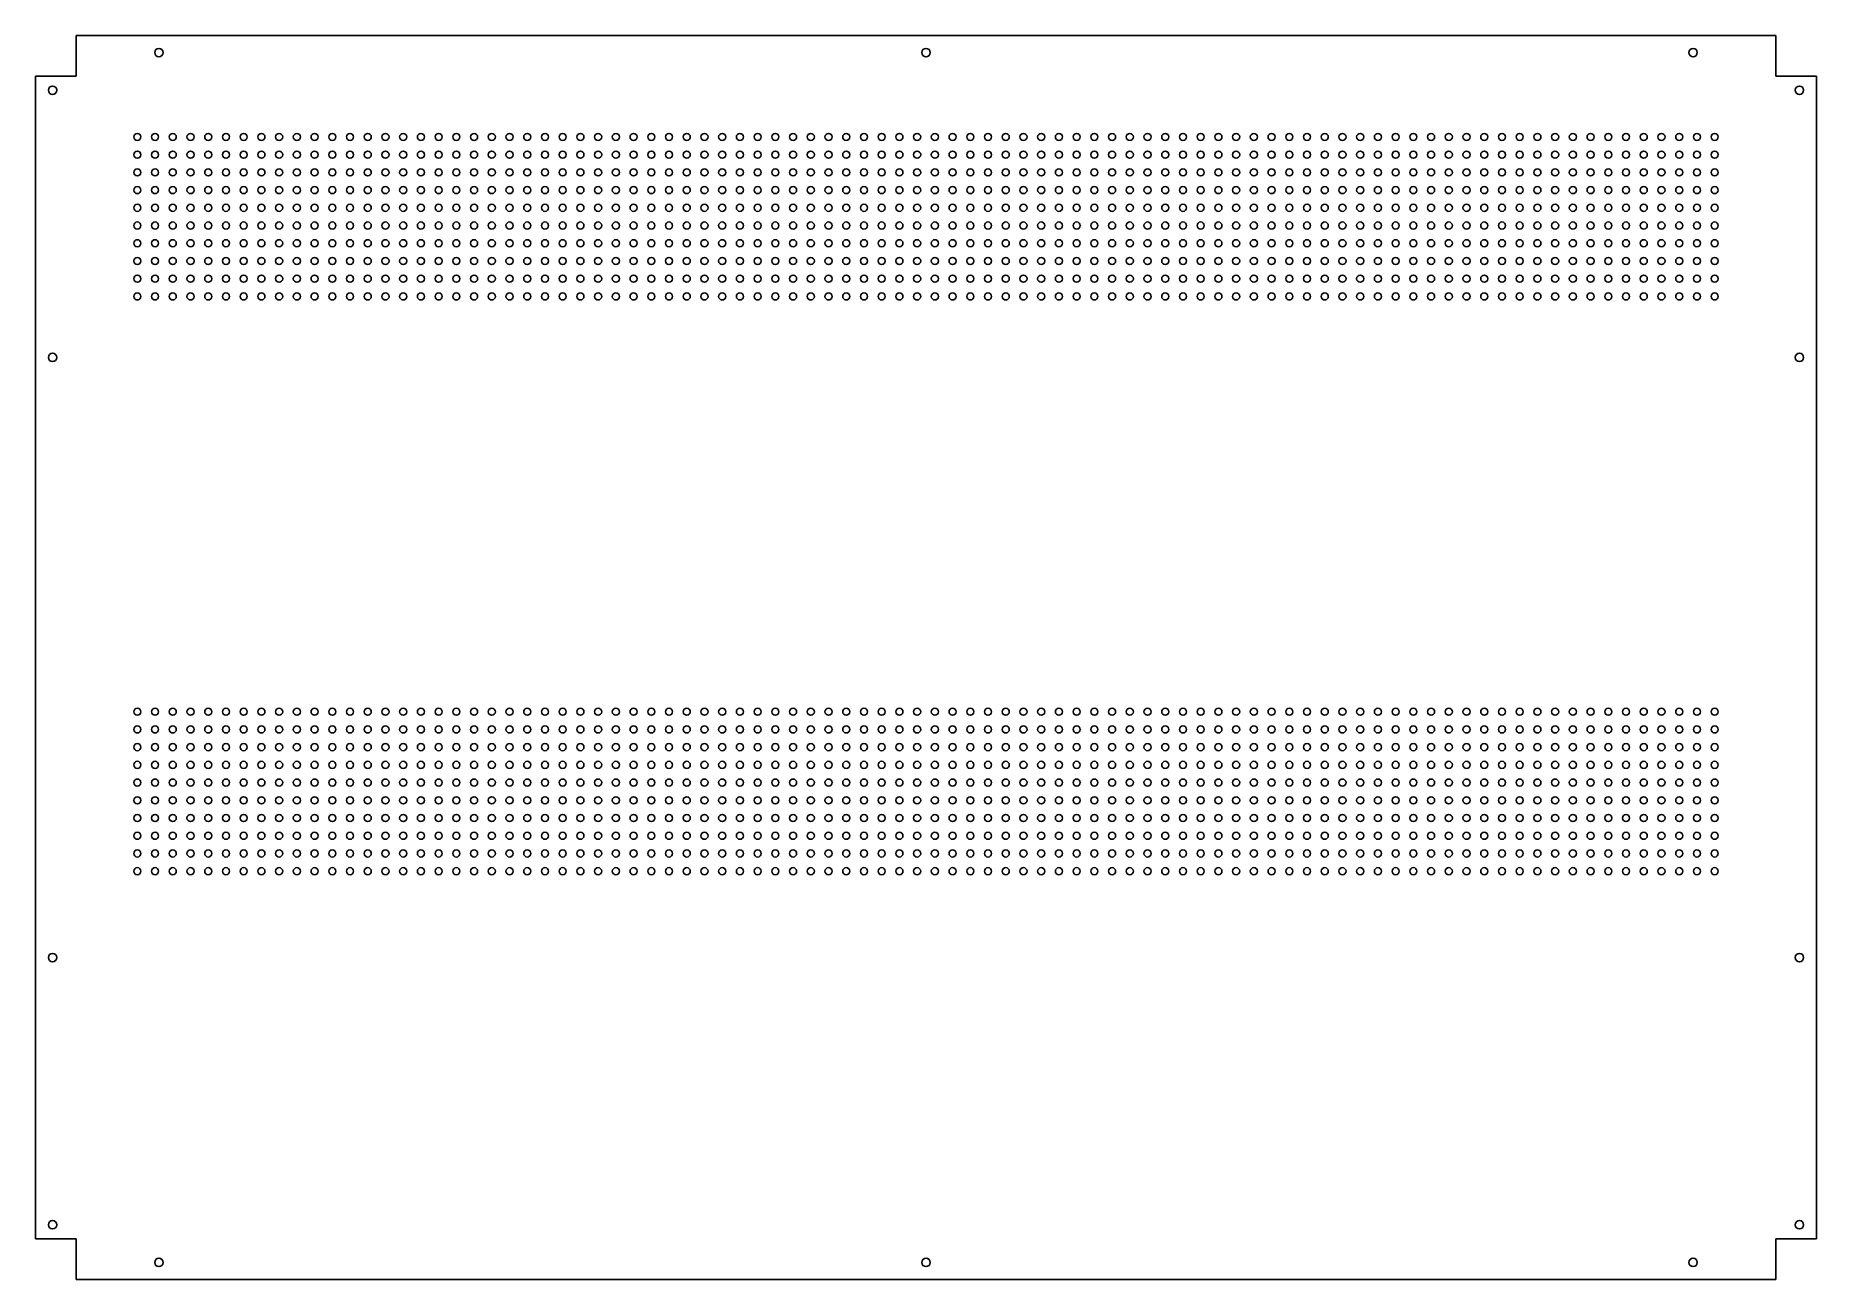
# Model space of a CAD drawing. Header units: millimetres. Extents: x 0 to 1256, y 0 to 878.
import ezdxf

# ---------------------------------------------------------------- set-up
doc = ezdxf.new("R2010")
doc.units = ezdxf.units.MM

msp = doc.modelspace()

# ---------------------------------------------------------------- linework, layer by layer
at = {"color": 7, "linetype": 'Continuous'}
for p, q in [((28.57, 877.5), (1227.43, 877.5)), ((28.57, 877.5), (28.57, 848.93)), ((1227.43, 877.5), (1227.43, 848.93)), ((0, 848.93), (0, 28.57)), ((28.57, 848.93), (0, 848.93)), ((1227.43, 848.93), (1256, 848.93)), ((1256, 848.93), (1256, 28.57)), ((28.57, 28.57), (0, 28.57)), ((28.57, 28.57), (28.57, 0)), ((1227.43, 28.57), (1256, 28.57)), ((1227.43, 28.57), (1227.43, 0)), ((28.57, 0), (1227.43, 0))]:
    msp.add_line(p, q, dxfattribs=at)
for centre, radius in [((87, 865.5), 3), ((628, 865.5), 3), ((1169, 865.5), 3), ((12, 838.93), 3), ((1244, 838.93), 3), ((71.75, 806), 2.5), ((84.25, 806), 2.5), ((96.75, 806), 2.5), ((109.25, 806), 2.5), ((121.75, 806), 2.5), ((134.25, 806), 2.5), ((146.75, 806), 2.5), ((159.25, 806), 2.5), ((171.75, 806), 2.5), ((184.25, 806), 2.5), ((196.75, 806), 2.5), ((209.25, 806), 2.5), ((221.75, 806), 2.5), ((234.25, 806), 2.5), ((246.75, 806), 2.5), ((259.25, 806), 2.5), ((271.75, 806), 2.5), ((284.25, 806), 2.5), ((296.75, 806), 2.5), ((309.25, 806), 2.5), ((321.75, 806), 2.5), ((334.25, 806), 2.5), ((346.75, 806), 2.5), ((359.25, 806), 2.5), ((371.75, 806), 2.5), ((384.25, 806), 2.5), ((396.75, 806), 2.5), ((409.25, 806), 2.5), ((421.75, 806), 2.5), ((434.25, 806), 2.5), ((446.75, 806), 2.5), ((459.25, 806), 2.5), ((471.75, 806), 2.5), ((484.25, 806), 2.5), ((496.75, 806), 2.5), ((509.25, 806), 2.5), ((521.75, 806), 2.5), ((534.25, 806), 2.5), ((546.75, 806), 2.5), ((559.25, 806), 2.5), ((571.75, 806), 2.5), ((584.25, 806), 2.5), ((596.75, 806), 2.5), ((609.25, 806), 2.5), ((621.75, 806), 2.5), ((634.25, 806), 2.5), ((646.75, 806), 2.5), ((659.25, 806), 2.5), ((671.75, 806), 2.5), ((684.25, 806), 2.5), ((696.75, 806), 2.5), ((709.25, 806), 2.5), ((721.75, 806), 2.5), ((734.25, 806), 2.5), ((746.75, 806), 2.5), ((759.25, 806), 2.5), ((771.75, 806), 2.5), ((784.25, 806), 2.5), ((796.75, 806), 2.5), ((809.25, 806), 2.5), ((821.75, 806), 2.5), ((834.25, 806), 2.5), ((846.75, 806), 2.5), ((859.25, 806), 2.5), ((871.75, 806), 2.5), ((884.25, 806), 2.5), ((896.75, 806), 2.5), ((909.25, 806), 2.5), ((921.75, 806), 2.5), ((934.25, 806), 2.5), ((946.75, 806), 2.5), ((959.25, 806), 2.5), ((971.75, 806), 2.5), ((984.25, 806), 2.5), ((996.75, 806), 2.5), ((1009.25, 806), 2.5), ((1021.75, 806), 2.5), ((1034.25, 806), 2.5), ((1046.75, 806), 2.5), ((1059.25, 806), 2.5), ((1071.75, 806), 2.5), ((1084.25, 806), 2.5), ((1096.75, 806), 2.5), ((1109.25, 806), 2.5), ((1121.75, 806), 2.5), ((1134.25, 806), 2.5), ((1146.75, 806), 2.5), ((1159.25, 806), 2.5), ((1171.75, 806), 2.5), ((1184.25, 806), 2.5), ((71.75, 793.5), 2.5), ((84.25, 793.5), 2.5), ((96.75, 793.5), 2.5), ((109.25, 793.5), 2.5), ((121.75, 793.5), 2.5), ((134.25, 793.5), 2.5), ((146.75, 793.5), 2.5), ((159.25, 793.5), 2.5), ((171.75, 793.5), 2.5), ((184.25, 793.5), 2.5), ((196.75, 793.5), 2.5), ((209.25, 793.5), 2.5), ((221.75, 793.5), 2.5), ((234.25, 793.5), 2.5), ((246.75, 793.5), 2.5), ((259.25, 793.5), 2.5), ((271.75, 793.5), 2.5), ((284.25, 793.5), 2.5), ((296.75, 793.5), 2.5), ((309.25, 793.5), 2.5), ((321.75, 793.5), 2.5), ((334.25, 793.5), 2.5), ((346.75, 793.5), 2.5), ((359.25, 793.5), 2.5), ((371.75, 793.5), 2.5), ((384.25, 793.5), 2.5), ((396.75, 793.5), 2.5), ((409.25, 793.5), 2.5), ((421.75, 793.5), 2.5), ((434.25, 793.5), 2.5), ((446.75, 793.5), 2.5), ((459.25, 793.5), 2.5), ((471.75, 793.5), 2.5), ((484.25, 793.5), 2.5), ((496.75, 793.5), 2.5), ((509.25, 793.5), 2.5), ((521.75, 793.5), 2.5), ((534.25, 793.5), 2.5), ((546.75, 793.5), 2.5), ((559.25, 793.5), 2.5), ((571.75, 793.5), 2.5), ((584.25, 793.5), 2.5), ((596.75, 793.5), 2.5), ((609.25, 793.5), 2.5), ((621.75, 793.5), 2.5), ((634.25, 793.5), 2.5), ((646.75, 793.5), 2.5), ((659.25, 793.5), 2.5), ((671.75, 793.5), 2.5), ((684.25, 793.5), 2.5), ((696.75, 793.5), 2.5), ((709.25, 793.5), 2.5), ((721.75, 793.5), 2.5), ((734.25, 793.5), 2.5), ((746.75, 793.5), 2.5), ((759.25, 793.5), 2.5), ((771.75, 793.5), 2.5), ((784.25, 793.5), 2.5), ((796.75, 793.5), 2.5), ((809.25, 793.5), 2.5), ((821.75, 793.5), 2.5), ((834.25, 793.5), 2.5), ((846.75, 793.5), 2.5), ((859.25, 793.5), 2.5), ((871.75, 793.5), 2.5), ((884.25, 793.5), 2.5), ((896.75, 793.5), 2.5), ((909.25, 793.5), 2.5), ((921.75, 793.5), 2.5), ((934.25, 793.5), 2.5), ((946.75, 793.5), 2.5), ((959.25, 793.5), 2.5), ((971.75, 793.5), 2.5), ((984.25, 793.5), 2.5), ((996.75, 793.5), 2.5), ((1009.25, 793.5), 2.5), ((1021.75, 793.5), 2.5), ((1034.25, 793.5), 2.5), ((1046.75, 793.5), 2.5), ((1059.25, 793.5), 2.5), ((1071.75, 793.5), 2.5), ((1084.25, 793.5), 2.5), ((1096.75, 793.5), 2.5), ((1109.25, 793.5), 2.5), ((1121.75, 793.5), 2.5), ((1134.25, 793.5), 2.5), ((1146.75, 793.5), 2.5), ((1159.25, 793.5), 2.5), ((1171.75, 793.5), 2.5), ((1184.25, 793.5), 2.5), ((71.75, 781), 2.5), ((84.25, 781), 2.5), ((96.75, 781), 2.5), ((109.25, 781), 2.5), ((121.75, 781), 2.5), ((134.25, 781), 2.5), ((146.75, 781), 2.5), ((159.25, 781), 2.5), ((171.75, 781), 2.5), ((184.25, 781), 2.5), ((196.75, 781), 2.5), ((209.25, 781), 2.5), ((221.75, 781), 2.5), ((234.25, 781), 2.5), ((246.75, 781), 2.5), ((259.25, 781), 2.5), ((271.75, 781), 2.5), ((284.25, 781), 2.5), ((296.75, 781), 2.5), ((309.25, 781), 2.5), ((321.75, 781), 2.5), ((334.25, 781), 2.5), ((346.75, 781), 2.5), ((359.25, 781), 2.5), ((371.75, 781), 2.5), ((384.25, 781), 2.5), ((396.75, 781), 2.5), ((409.25, 781), 2.5), ((421.75, 781), 2.5), ((434.25, 781), 2.5), ((446.75, 781), 2.5), ((459.25, 781), 2.5), ((471.75, 781), 2.5), ((484.25, 781), 2.5), ((496.75, 781), 2.5), ((509.25, 781), 2.5), ((521.75, 781), 2.5), ((534.25, 781), 2.5), ((546.75, 781), 2.5), ((559.25, 781), 2.5), ((571.75, 781), 2.5), ((584.25, 781), 2.5), ((596.75, 781), 2.5), ((609.25, 781), 2.5), ((621.75, 781), 2.5), ((634.25, 781), 2.5), ((646.75, 781), 2.5), ((659.25, 781), 2.5), ((671.75, 781), 2.5), ((684.25, 781), 2.5), ((696.75, 781), 2.5), ((709.25, 781), 2.5), ((721.75, 781), 2.5), ((734.25, 781), 2.5), ((746.75, 781), 2.5), ((759.25, 781), 2.5), ((771.75, 781), 2.5), ((784.25, 781), 2.5), ((796.75, 781), 2.5), ((809.25, 781), 2.5), ((821.75, 781), 2.5), ((834.25, 781), 2.5), ((846.75, 781), 2.5), ((859.25, 781), 2.5), ((871.75, 781), 2.5), ((884.25, 781), 2.5), ((896.75, 781), 2.5), ((909.25, 781), 2.5), ((921.75, 781), 2.5), ((934.25, 781), 2.5), ((946.75, 781), 2.5), ((959.25, 781), 2.5), ((971.75, 781), 2.5), ((984.25, 781), 2.5), ((996.75, 781), 2.5), ((1009.25, 781), 2.5), ((1021.75, 781), 2.5), ((1034.25, 781), 2.5), ((1046.75, 781), 2.5), ((1059.25, 781), 2.5), ((1071.75, 781), 2.5), ((1084.25, 781), 2.5), ((1096.75, 781), 2.5), ((1109.25, 781), 2.5), ((1121.75, 781), 2.5), ((1134.25, 781), 2.5), ((1146.75, 781), 2.5), ((1159.25, 781), 2.5), ((1171.75, 781), 2.5), ((1184.25, 781), 2.5), ((71.75, 768.5), 2.5), ((84.25, 768.5), 2.5), ((96.75, 768.5), 2.5), ((109.25, 768.5), 2.5), ((121.75, 768.5), 2.5), ((134.25, 768.5), 2.5), ((146.75, 768.5), 2.5), ((159.25, 768.5), 2.5), ((171.75, 768.5), 2.5), ((184.25, 768.5), 2.5), ((196.75, 768.5), 2.5), ((209.25, 768.5), 2.5), ((221.75, 768.5), 2.5), ((234.25, 768.5), 2.5), ((246.75, 768.5), 2.5), ((259.25, 768.5), 2.5), ((271.75, 768.5), 2.5), ((284.25, 768.5), 2.5), ((296.75, 768.5), 2.5), ((309.25, 768.5), 2.5), ((321.75, 768.5), 2.5), ((334.25, 768.5), 2.5), ((346.75, 768.5), 2.5), ((359.25, 768.5), 2.5), ((371.75, 768.5), 2.5), ((384.25, 768.5), 2.5), ((396.75, 768.5), 2.5), ((409.25, 768.5), 2.5), ((421.75, 768.5), 2.5), ((434.25, 768.5), 2.5), ((446.75, 768.5), 2.5), ((459.25, 768.5), 2.5), ((471.75, 768.5), 2.5), ((484.25, 768.5), 2.5), ((496.75, 768.5), 2.5), ((509.25, 768.5), 2.5), ((521.75, 768.5), 2.5), ((534.25, 768.5), 2.5), ((546.75, 768.5), 2.5), ((559.25, 768.5), 2.5), ((571.75, 768.5), 2.5), ((584.25, 768.5), 2.5), ((596.75, 768.5), 2.5), ((609.25, 768.5), 2.5), ((621.75, 768.5), 2.5), ((634.25, 768.5), 2.5), ((646.75, 768.5), 2.5), ((659.25, 768.5), 2.5), ((671.75, 768.5), 2.5), ((684.25, 768.5), 2.5), ((696.75, 768.5), 2.5), ((709.25, 768.5), 2.5), ((721.75, 768.5), 2.5), ((734.25, 768.5), 2.5), ((746.75, 768.5), 2.5), ((759.25, 768.5), 2.5), ((771.75, 768.5), 2.5), ((784.25, 768.5), 2.5), ((796.75, 768.5), 2.5), ((809.25, 768.5), 2.5), ((821.75, 768.5), 2.5), ((834.25, 768.5), 2.5), ((846.75, 768.5), 2.5), ((859.25, 768.5), 2.5), ((871.75, 768.5), 2.5), ((884.25, 768.5), 2.5), ((896.75, 768.5), 2.5), ((909.25, 768.5), 2.5), ((921.75, 768.5), 2.5), ((934.25, 768.5), 2.5), ((946.75, 768.5), 2.5), ((959.25, 768.5), 2.5), ((971.75, 768.5), 2.5), ((984.25, 768.5), 2.5), ((996.75, 768.5), 2.5), ((1009.25, 768.5), 2.5), ((1021.75, 768.5), 2.5), ((1034.25, 768.5), 2.5), ((1046.75, 768.5), 2.5), ((1059.25, 768.5), 2.5), ((1071.75, 768.5), 2.5), ((1084.25, 768.5), 2.5), ((1096.75, 768.5), 2.5), ((1109.25, 768.5), 2.5), ((1121.75, 768.5), 2.5), ((1134.25, 768.5), 2.5), ((1146.75, 768.5), 2.5), ((1159.25, 768.5), 2.5), ((1171.75, 768.5), 2.5), ((1184.25, 768.5), 2.5), ((71.75, 756), 2.5), ((84.25, 756), 2.5), ((96.75, 756), 2.5), ((109.25, 756), 2.5), ((121.75, 756), 2.5), ((134.25, 756), 2.5), ((146.75, 756), 2.5), ((159.25, 756), 2.5), ((171.75, 756), 2.5), ((184.25, 756), 2.5), ((196.75, 756), 2.5), ((209.25, 756), 2.5), ((221.75, 756), 2.5), ((234.25, 756), 2.5), ((246.75, 756), 2.5), ((259.25, 756), 2.5), ((271.75, 756), 2.5), ((284.25, 756), 2.5), ((296.75, 756), 2.5), ((309.25, 756), 2.5), ((321.75, 756), 2.5), ((334.25, 756), 2.5), ((346.75, 756), 2.5), ((359.25, 756), 2.5), ((371.75, 756), 2.5), ((384.25, 756), 2.5), ((396.75, 756), 2.5), ((409.25, 756), 2.5), ((421.75, 756), 2.5), ((434.25, 756), 2.5), ((446.75, 756), 2.5), ((459.25, 756), 2.5), ((471.75, 756), 2.5), ((484.25, 756), 2.5), ((496.75, 756), 2.5), ((509.25, 756), 2.5), ((521.75, 756), 2.5), ((534.25, 756), 2.5), ((546.75, 756), 2.5), ((559.25, 756), 2.5), ((571.75, 756), 2.5), ((584.25, 756), 2.5), ((596.75, 756), 2.5), ((609.25, 756), 2.5), ((621.75, 756), 2.5), ((634.25, 756), 2.5), ((646.75, 756), 2.5), ((659.25, 756), 2.5), ((671.75, 756), 2.5), ((684.25, 756), 2.5), ((696.75, 756), 2.5), ((709.25, 756), 2.5), ((721.75, 756), 2.5), ((734.25, 756), 2.5), ((746.75, 756), 2.5), ((759.25, 756), 2.5), ((771.75, 756), 2.5), ((784.25, 756), 2.5), ((796.75, 756), 2.5), ((809.25, 756), 2.5), ((821.75, 756), 2.5), ((834.25, 756), 2.5), ((846.75, 756), 2.5), ((859.25, 756), 2.5), ((871.75, 756), 2.5), ((884.25, 756), 2.5), ((896.75, 756), 2.5), ((909.25, 756), 2.5), ((921.75, 756), 2.5), ((934.25, 756), 2.5), ((946.75, 756), 2.5), ((959.25, 756), 2.5), ((971.75, 756), 2.5), ((984.25, 756), 2.5), ((996.75, 756), 2.5), ((1009.25, 756), 2.5), ((1021.75, 756), 2.5), ((1034.25, 756), 2.5), ((1046.75, 756), 2.5), ((1059.25, 756), 2.5), ((1071.75, 756), 2.5), ((1084.25, 756), 2.5), ((1096.75, 756), 2.5), ((1109.25, 756), 2.5), ((1121.75, 756), 2.5), ((1134.25, 756), 2.5), ((1146.75, 756), 2.5), ((1159.25, 756), 2.5), ((1171.75, 756), 2.5), ((1184.25, 756), 2.5), ((71.75, 743.5), 2.5), ((84.25, 743.5), 2.5), ((96.75, 743.5), 2.5), ((109.25, 743.5), 2.5), ((121.75, 743.5), 2.5), ((134.25, 743.5), 2.5), ((146.75, 743.5), 2.5), ((159.25, 743.5), 2.5), ((171.75, 743.5), 2.5), ((184.25, 743.5), 2.5), ((196.75, 743.5), 2.5), ((209.25, 743.5), 2.5), ((221.75, 743.5), 2.5), ((234.25, 743.5), 2.5), ((246.75, 743.5), 2.5), ((259.25, 743.5), 2.5), ((271.75, 743.5), 2.5), ((284.25, 743.5), 2.5), ((296.75, 743.5), 2.5), ((309.25, 743.5), 2.5), ((321.75, 743.5), 2.5), ((334.25, 743.5), 2.5), ((346.75, 743.5), 2.5), ((359.25, 743.5), 2.5), ((371.75, 743.5), 2.5), ((384.25, 743.5), 2.5), ((396.75, 743.5), 2.5), ((409.25, 743.5), 2.5), ((421.75, 743.5), 2.5), ((434.25, 743.5), 2.5), ((446.75, 743.5), 2.5), ((459.25, 743.5), 2.5), ((471.75, 743.5), 2.5), ((484.25, 743.5), 2.5), ((496.75, 743.5), 2.5), ((509.25, 743.5), 2.5), ((521.75, 743.5), 2.5), ((534.25, 743.5), 2.5), ((546.75, 743.5), 2.5), ((559.25, 743.5), 2.5), ((571.75, 743.5), 2.5), ((584.25, 743.5), 2.5), ((596.75, 743.5), 2.5), ((609.25, 743.5), 2.5), ((621.75, 743.5), 2.5), ((634.25, 743.5), 2.5), ((646.75, 743.5), 2.5), ((659.25, 743.5), 2.5), ((671.75, 743.5), 2.5), ((684.25, 743.5), 2.5), ((696.75, 743.5), 2.5), ((709.25, 743.5), 2.5), ((721.75, 743.5), 2.5), ((734.25, 743.5), 2.5), ((746.75, 743.5), 2.5), ((759.25, 743.5), 2.5), ((771.75, 743.5), 2.5), ((784.25, 743.5), 2.5), ((796.75, 743.5), 2.5), ((809.25, 743.5), 2.5), ((821.75, 743.5), 2.5), ((834.25, 743.5), 2.5), ((846.75, 743.5), 2.5), ((859.25, 743.5), 2.5), ((871.75, 743.5), 2.5), ((884.25, 743.5), 2.5), ((896.75, 743.5), 2.5), ((909.25, 743.5), 2.5), ((921.75, 743.5), 2.5), ((934.25, 743.5), 2.5), ((946.75, 743.5), 2.5), ((959.25, 743.5), 2.5), ((971.75, 743.5), 2.5), ((984.25, 743.5), 2.5), ((996.75, 743.5), 2.5), ((1009.25, 743.5), 2.5), ((1021.75, 743.5), 2.5), ((1034.25, 743.5), 2.5), ((1046.75, 743.5), 2.5), ((1059.25, 743.5), 2.5), ((1071.75, 743.5), 2.5), ((1084.25, 743.5), 2.5), ((1096.75, 743.5), 2.5), ((1109.25, 743.5), 2.5), ((1121.75, 743.5), 2.5), ((1134.25, 743.5), 2.5), ((1146.75, 743.5), 2.5), ((1159.25, 743.5), 2.5), ((1171.75, 743.5), 2.5), ((1184.25, 743.5), 2.5), ((71.75, 731), 2.5), ((84.25, 731), 2.5), ((96.75, 731), 2.5), ((109.25, 731), 2.5), ((121.75, 731), 2.5), ((134.25, 731), 2.5), ((146.75, 731), 2.5), ((159.25, 731), 2.5), ((171.75, 731), 2.5), ((184.25, 731), 2.5), ((196.75, 731), 2.5), ((209.25, 731), 2.5), ((221.75, 731), 2.5), ((234.25, 731), 2.5), ((246.75, 731), 2.5), ((259.25, 731), 2.5), ((271.75, 731), 2.5), ((284.25, 731), 2.5), ((296.75, 731), 2.5), ((309.25, 731), 2.5), ((321.75, 731), 2.5), ((334.25, 731), 2.5), ((346.75, 731), 2.5), ((359.25, 731), 2.5), ((371.75, 731), 2.5), ((384.25, 731), 2.5), ((396.75, 731), 2.5), ((409.25, 731), 2.5), ((421.75, 731), 2.5), ((434.25, 731), 2.5), ((446.75, 731), 2.5), ((459.25, 731), 2.5), ((471.75, 731), 2.5), ((484.25, 731), 2.5), ((496.75, 731), 2.5), ((509.25, 731), 2.5), ((521.75, 731), 2.5), ((534.25, 731), 2.5), ((546.75, 731), 2.5), ((559.25, 731), 2.5), ((571.75, 731), 2.5), ((584.25, 731), 2.5), ((596.75, 731), 2.5), ((609.25, 731), 2.5), ((621.75, 731), 2.5), ((634.25, 731), 2.5), ((646.75, 731), 2.5), ((659.25, 731), 2.5), ((671.75, 731), 2.5), ((684.25, 731), 2.5), ((696.75, 731), 2.5), ((709.25, 731), 2.5), ((721.75, 731), 2.5), ((734.25, 731), 2.5), ((746.75, 731), 2.5), ((759.25, 731), 2.5), ((771.75, 731), 2.5), ((784.25, 731), 2.5), ((796.75, 731), 2.5), ((809.25, 731), 2.5), ((821.75, 731), 2.5), ((834.25, 731), 2.5), ((846.75, 731), 2.5), ((859.25, 731), 2.5), ((871.75, 731), 2.5), ((884.25, 731), 2.5), ((896.75, 731), 2.5), ((909.25, 731), 2.5), ((921.75, 731), 2.5), ((934.25, 731), 2.5), ((946.75, 731), 2.5), ((959.25, 731), 2.5), ((971.75, 731), 2.5), ((984.25, 731), 2.5), ((996.75, 731), 2.5), ((1009.25, 731), 2.5), ((1021.75, 731), 2.5), ((1034.25, 731), 2.5), ((1046.75, 731), 2.5), ((1059.25, 731), 2.5), ((1071.75, 731), 2.5), ((1084.25, 731), 2.5), ((1096.75, 731), 2.5), ((1109.25, 731), 2.5), ((1121.75, 731), 2.5), ((1134.25, 731), 2.5), ((1146.75, 731), 2.5), ((1159.25, 731), 2.5), ((1171.75, 731), 2.5), ((1184.25, 731), 2.5), ((71.75, 718.5), 2.5), ((84.25, 718.5), 2.5), ((96.75, 718.5), 2.5), ((109.25, 718.5), 2.5), ((121.75, 718.5), 2.5), ((134.25, 718.5), 2.5), ((146.75, 718.5), 2.5), ((159.25, 718.5), 2.5), ((171.75, 718.5), 2.5), ((184.25, 718.5), 2.5), ((196.75, 718.5), 2.5), ((209.25, 718.5), 2.5), ((221.75, 718.5), 2.5), ((234.25, 718.5), 2.5), ((246.75, 718.5), 2.5), ((259.25, 718.5), 2.5), ((271.75, 718.5), 2.5), ((284.25, 718.5), 2.5), ((296.75, 718.5), 2.5), ((309.25, 718.5), 2.5), ((321.75, 718.5), 2.5), ((334.25, 718.5), 2.5), ((346.75, 718.5), 2.5), ((359.25, 718.5), 2.5), ((371.75, 718.5), 2.5), ((384.25, 718.5), 2.5), ((396.75, 718.5), 2.5), ((409.25, 718.5), 2.5), ((421.75, 718.5), 2.5), ((434.25, 718.5), 2.5), ((446.75, 718.5), 2.5), ((459.25, 718.5), 2.5), ((471.75, 718.5), 2.5), ((484.25, 718.5), 2.5), ((496.75, 718.5), 2.5), ((509.25, 718.5), 2.5), ((521.75, 718.5), 2.5), ((534.25, 718.5), 2.5), ((546.75, 718.5), 2.5), ((559.25, 718.5), 2.5), ((571.75, 718.5), 2.5), ((584.25, 718.5), 2.5), ((596.75, 718.5), 2.5), ((609.25, 718.5), 2.5), ((621.75, 718.5), 2.5), ((634.25, 718.5), 2.5), ((646.75, 718.5), 2.5), ((659.25, 718.5), 2.5), ((671.75, 718.5), 2.5), ((684.25, 718.5), 2.5), ((696.75, 718.5), 2.5), ((709.25, 718.5), 2.5), ((721.75, 718.5), 2.5), ((734.25, 718.5), 2.5), ((746.75, 718.5), 2.5), ((759.25, 718.5), 2.5), ((771.75, 718.5), 2.5), ((784.25, 718.5), 2.5), ((796.75, 718.5), 2.5), ((809.25, 718.5), 2.5), ((821.75, 718.5), 2.5), ((834.25, 718.5), 2.5), ((846.75, 718.5), 2.5), ((859.25, 718.5), 2.5), ((871.75, 718.5), 2.5), ((884.25, 718.5), 2.5), ((896.75, 718.5), 2.5), ((909.25, 718.5), 2.5), ((921.75, 718.5), 2.5), ((934.25, 718.5), 2.5), ((946.75, 718.5), 2.5), ((959.25, 718.5), 2.5), ((971.75, 718.5), 2.5), ((984.25, 718.5), 2.5), ((996.75, 718.5), 2.5), ((1009.25, 718.5), 2.5), ((1021.75, 718.5), 2.5), ((1034.25, 718.5), 2.5), ((1046.75, 718.5), 2.5), ((1059.25, 718.5), 2.5), ((1071.75, 718.5), 2.5), ((1084.25, 718.5), 2.5), ((1096.75, 718.5), 2.5), ((1109.25, 718.5), 2.5), ((1121.75, 718.5), 2.5), ((1134.25, 718.5), 2.5), ((1146.75, 718.5), 2.5), ((1159.25, 718.5), 2.5), ((1171.75, 718.5), 2.5), ((1184.25, 718.5), 2.5), ((71.75, 706), 2.5), ((84.25, 706), 2.5), ((96.75, 706), 2.5), ((109.25, 706), 2.5), ((121.75, 706), 2.5), ((134.25, 706), 2.5), ((146.75, 706), 2.5), ((159.25, 706), 2.5), ((171.75, 706), 2.5), ((184.25, 706), 2.5), ((196.75, 706), 2.5), ((209.25, 706), 2.5), ((221.75, 706), 2.5), ((234.25, 706), 2.5), ((246.75, 706), 2.5), ((259.25, 706), 2.5), ((271.75, 706), 2.5), ((284.25, 706), 2.5), ((296.75, 706), 2.5), ((309.25, 706), 2.5), ((321.75, 706), 2.5), ((334.25, 706), 2.5), ((346.75, 706), 2.5), ((359.25, 706), 2.5), ((371.75, 706), 2.5), ((384.25, 706), 2.5), ((396.75, 706), 2.5), ((409.25, 706), 2.5), ((421.75, 706), 2.5), ((434.25, 706), 2.5), ((446.75, 706), 2.5), ((459.25, 706), 2.5), ((471.75, 706), 2.5), ((484.25, 706), 2.5), ((496.75, 706), 2.5), ((509.25, 706), 2.5), ((521.75, 706), 2.5), ((534.25, 706), 2.5), ((546.75, 706), 2.5), ((559.25, 706), 2.5), ((571.75, 706), 2.5), ((584.25, 706), 2.5), ((596.75, 706), 2.5), ((609.25, 706), 2.5), ((621.75, 706), 2.5), ((634.25, 706), 2.5), ((646.75, 706), 2.5), ((659.25, 706), 2.5), ((671.75, 706), 2.5), ((684.25, 706), 2.5), ((696.75, 706), 2.5), ((709.25, 706), 2.5), ((721.75, 706), 2.5), ((734.25, 706), 2.5), ((746.75, 706), 2.5), ((759.25, 706), 2.5), ((771.75, 706), 2.5), ((784.25, 706), 2.5), ((796.75, 706), 2.5), ((809.25, 706), 2.5), ((821.75, 706), 2.5), ((834.25, 706), 2.5), ((846.75, 706), 2.5), ((859.25, 706), 2.5), ((871.75, 706), 2.5), ((884.25, 706), 2.5), ((896.75, 706), 2.5), ((909.25, 706), 2.5), ((921.75, 706), 2.5), ((934.25, 706), 2.5), ((946.75, 706), 2.5), ((959.25, 706), 2.5), ((971.75, 706), 2.5), ((984.25, 706), 2.5), ((996.75, 706), 2.5), ((1009.25, 706), 2.5), ((1021.75, 706), 2.5), ((1034.25, 706), 2.5), ((1046.75, 706), 2.5), ((1059.25, 706), 2.5), ((1071.75, 706), 2.5), ((1084.25, 706), 2.5), ((1096.75, 706), 2.5), ((1109.25, 706), 2.5), ((1121.75, 706), 2.5), ((1134.25, 706), 2.5), ((1146.75, 706), 2.5), ((1159.25, 706), 2.5), ((1171.75, 706), 2.5), ((1184.25, 706), 2.5), ((71.75, 693.5), 2.5), ((84.25, 693.5), 2.5), ((96.75, 693.5), 2.5), ((109.25, 693.5), 2.5), ((121.75, 693.5), 2.5), ((134.25, 693.5), 2.5), ((146.75, 693.5), 2.5), ((159.25, 693.5), 2.5), ((171.75, 693.5), 2.5), ((184.25, 693.5), 2.5), ((196.75, 693.5), 2.5), ((209.25, 693.5), 2.5), ((221.75, 693.5), 2.5), ((234.25, 693.5), 2.5), ((246.75, 693.5), 2.5), ((259.25, 693.5), 2.5), ((271.75, 693.5), 2.5), ((284.25, 693.5), 2.5), ((296.75, 693.5), 2.5), ((309.25, 693.5), 2.5), ((321.75, 693.5), 2.5), ((334.25, 693.5), 2.5), ((346.75, 693.5), 2.5), ((359.25, 693.5), 2.5), ((371.75, 693.5), 2.5), ((384.25, 693.5), 2.5), ((396.75, 693.5), 2.5), ((409.25, 693.5), 2.5), ((421.75, 693.5), 2.5), ((434.25, 693.5), 2.5), ((446.75, 693.5), 2.5), ((459.25, 693.5), 2.5), ((471.75, 693.5), 2.5), ((484.25, 693.5), 2.5), ((496.75, 693.5), 2.5), ((509.25, 693.5), 2.5), ((521.75, 693.5), 2.5), ((534.25, 693.5), 2.5), ((546.75, 693.5), 2.5), ((559.25, 693.5), 2.5), ((571.75, 693.5), 2.5), ((584.25, 693.5), 2.5), ((596.75, 693.5), 2.5), ((609.25, 693.5), 2.5), ((621.75, 693.5), 2.5), ((634.25, 693.5), 2.5), ((646.75, 693.5), 2.5), ((659.25, 693.5), 2.5), ((671.75, 693.5), 2.5), ((684.25, 693.5), 2.5), ((696.75, 693.5), 2.5), ((709.25, 693.5), 2.5), ((721.75, 693.5), 2.5), ((734.25, 693.5), 2.5), ((746.75, 693.5), 2.5), ((759.25, 693.5), 2.5), ((771.75, 693.5), 2.5), ((784.25, 693.5), 2.5), ((796.75, 693.5), 2.5), ((809.25, 693.5), 2.5), ((821.75, 693.5), 2.5), ((834.25, 693.5), 2.5), ((846.75, 693.5), 2.5), ((859.25, 693.5), 2.5), ((871.75, 693.5), 2.5), ((884.25, 693.5), 2.5), ((896.75, 693.5), 2.5), ((909.25, 693.5), 2.5), ((921.75, 693.5), 2.5), ((934.25, 693.5), 2.5), ((946.75, 693.5), 2.5), ((959.25, 693.5), 2.5), ((971.75, 693.5), 2.5), ((984.25, 693.5), 2.5), ((996.75, 693.5), 2.5), ((1009.25, 693.5), 2.5), ((1021.75, 693.5), 2.5), ((1034.25, 693.5), 2.5), ((1046.75, 693.5), 2.5), ((1059.25, 693.5), 2.5), ((1071.75, 693.5), 2.5), ((1084.25, 693.5), 2.5), ((1096.75, 693.5), 2.5), ((1109.25, 693.5), 2.5), ((1121.75, 693.5), 2.5), ((1134.25, 693.5), 2.5), ((1146.75, 693.5), 2.5), ((1159.25, 693.5), 2.5), ((1171.75, 693.5), 2.5), ((1184.25, 693.5), 2.5), ((12, 650.5), 3), ((1244, 650.5), 3), ((71.75, 400.5), 2.5), ((84.25, 400.5), 2.5), ((96.75, 400.5), 2.5), ((109.25, 400.5), 2.5), ((121.75, 400.5), 2.5), ((134.25, 400.5), 2.5), ((146.75, 400.5), 2.5), ((159.25, 400.5), 2.5), ((171.75, 400.5), 2.5), ((184.25, 400.5), 2.5), ((196.75, 400.5), 2.5), ((209.25, 400.5), 2.5), ((221.75, 400.5), 2.5), ((234.25, 400.5), 2.5), ((246.75, 400.5), 2.5), ((259.25, 400.5), 2.5), ((271.75, 400.5), 2.5), ((284.25, 400.5), 2.5), ((296.75, 400.5), 2.5), ((309.25, 400.5), 2.5), ((321.75, 400.5), 2.5), ((334.25, 400.5), 2.5), ((346.75, 400.5), 2.5), ((359.25, 400.5), 2.5), ((371.75, 400.5), 2.5), ((384.25, 400.5), 2.5), ((396.75, 400.5), 2.5), ((409.25, 400.5), 2.5), ((421.75, 400.5), 2.5), ((434.25, 400.5), 2.5), ((446.75, 400.5), 2.5), ((459.25, 400.5), 2.5), ((471.75, 400.5), 2.5), ((484.25, 400.5), 2.5), ((496.75, 400.5), 2.5), ((509.25, 400.5), 2.5), ((521.75, 400.5), 2.5), ((534.25, 400.5), 2.5), ((546.75, 400.5), 2.5), ((559.25, 400.5), 2.5), ((571.75, 400.5), 2.5), ((584.25, 400.5), 2.5), ((596.75, 400.5), 2.5), ((609.25, 400.5), 2.5), ((621.75, 400.5), 2.5), ((634.25, 400.5), 2.5), ((646.75, 400.5), 2.5), ((659.25, 400.5), 2.5), ((671.75, 400.5), 2.5), ((684.25, 400.5), 2.5), ((696.75, 400.5), 2.5), ((709.25, 400.5), 2.5), ((721.75, 400.5), 2.5), ((734.25, 400.5), 2.5), ((746.75, 400.5), 2.5), ((759.25, 400.5), 2.5), ((771.75, 400.5), 2.5), ((784.25, 400.5), 2.5), ((796.75, 400.5), 2.5), ((809.25, 400.5), 2.5), ((821.75, 400.5), 2.5), ((834.25, 400.5), 2.5), ((846.75, 400.5), 2.5), ((859.25, 400.5), 2.5), ((871.75, 400.5), 2.5), ((884.25, 400.5), 2.5), ((896.75, 400.5), 2.5), ((909.25, 400.5), 2.5), ((921.75, 400.5), 2.5), ((934.25, 400.5), 2.5), ((946.75, 400.5), 2.5), ((959.25, 400.5), 2.5), ((971.75, 400.5), 2.5), ((984.25, 400.5), 2.5), ((996.75, 400.5), 2.5), ((1009.25, 400.5), 2.5), ((1021.75, 400.5), 2.5), ((1034.25, 400.5), 2.5), ((1046.75, 400.5), 2.5), ((1059.25, 400.5), 2.5), ((1071.75, 400.5), 2.5), ((1084.25, 400.5), 2.5), ((1096.75, 400.5), 2.5), ((1109.25, 400.5), 2.5), ((1121.75, 400.5), 2.5), ((1134.25, 400.5), 2.5), ((1146.75, 400.5), 2.5), ((1159.25, 400.5), 2.5), ((1171.75, 400.5), 2.5), ((1184.25, 400.5), 2.5), ((71.75, 388), 2.5), ((84.25, 388), 2.5), ((96.75, 388), 2.5), ((109.25, 388), 2.5), ((121.75, 388), 2.5), ((134.25, 388), 2.5), ((146.75, 388), 2.5), ((159.25, 388), 2.5), ((171.75, 388), 2.5), ((184.25, 388), 2.5), ((196.75, 388), 2.5), ((209.25, 388), 2.5), ((221.75, 388), 2.5), ((234.25, 388), 2.5), ((246.75, 388), 2.5), ((259.25, 388), 2.5), ((271.75, 388), 2.5), ((284.25, 388), 2.5), ((296.75, 388), 2.5), ((309.25, 388), 2.5), ((321.75, 388), 2.5), ((334.25, 388), 2.5), ((346.75, 388), 2.5), ((359.25, 388), 2.5), ((371.75, 388), 2.5), ((384.25, 388), 2.5), ((396.75, 388), 2.5), ((409.25, 388), 2.5), ((421.75, 388), 2.5), ((434.25, 388), 2.5), ((446.75, 388), 2.5), ((459.25, 388), 2.5), ((471.75, 388), 2.5), ((484.25, 388), 2.5), ((496.75, 388), 2.5), ((509.25, 388), 2.5), ((521.75, 388), 2.5), ((534.25, 388), 2.5), ((546.75, 388), 2.5), ((559.25, 388), 2.5), ((571.75, 388), 2.5), ((584.25, 388), 2.5), ((596.75, 388), 2.5), ((609.25, 388), 2.5), ((621.75, 388), 2.5), ((634.25, 388), 2.5), ((646.75, 388), 2.5), ((659.25, 388), 2.5), ((671.75, 388), 2.5), ((684.25, 388), 2.5), ((696.75, 388), 2.5), ((709.25, 388), 2.5), ((721.75, 388), 2.5), ((734.25, 388), 2.5), ((746.75, 388), 2.5), ((759.25, 388), 2.5), ((771.75, 388), 2.5), ((784.25, 388), 2.5), ((796.75, 388), 2.5), ((809.25, 388), 2.5), ((821.75, 388), 2.5), ((834.25, 388), 2.5), ((846.75, 388), 2.5), ((859.25, 388), 2.5), ((871.75, 388), 2.5), ((884.25, 388), 2.5), ((896.75, 388), 2.5), ((909.25, 388), 2.5), ((921.75, 388), 2.5), ((934.25, 388), 2.5), ((946.75, 388), 2.5), ((959.25, 388), 2.5), ((971.75, 388), 2.5), ((984.25, 388), 2.5), ((996.75, 388), 2.5), ((1009.25, 388), 2.5), ((1021.75, 388), 2.5), ((1034.25, 388), 2.5), ((1046.75, 388), 2.5), ((1059.25, 388), 2.5), ((1071.75, 388), 2.5), ((1084.25, 388), 2.5), ((1096.75, 388), 2.5), ((1109.25, 388), 2.5), ((1121.75, 388), 2.5), ((1134.25, 388), 2.5), ((1146.75, 388), 2.5), ((1159.25, 388), 2.5), ((1171.75, 388), 2.5), ((1184.25, 388), 2.5), ((71.75, 375.5), 2.5), ((84.25, 375.5), 2.5), ((96.75, 375.5), 2.5), ((109.25, 375.5), 2.5), ((121.75, 375.5), 2.5), ((134.25, 375.5), 2.5), ((146.75, 375.5), 2.5), ((159.25, 375.5), 2.5), ((171.75, 375.5), 2.5), ((184.25, 375.5), 2.5), ((196.75, 375.5), 2.5), ((209.25, 375.5), 2.5), ((221.75, 375.5), 2.5), ((234.25, 375.5), 2.5), ((246.75, 375.5), 2.5), ((259.25, 375.5), 2.5), ((271.75, 375.5), 2.5), ((284.25, 375.5), 2.5), ((296.75, 375.5), 2.5), ((309.25, 375.5), 2.5), ((321.75, 375.5), 2.5), ((334.25, 375.5), 2.5), ((346.75, 375.5), 2.5), ((359.25, 375.5), 2.5), ((371.75, 375.5), 2.5), ((384.25, 375.5), 2.5), ((396.75, 375.5), 2.5), ((409.25, 375.5), 2.5), ((421.75, 375.5), 2.5), ((434.25, 375.5), 2.5), ((446.75, 375.5), 2.5), ((459.25, 375.5), 2.5), ((471.75, 375.5), 2.5), ((484.25, 375.5), 2.5), ((496.75, 375.5), 2.5), ((509.25, 375.5), 2.5), ((521.75, 375.5), 2.5), ((534.25, 375.5), 2.5), ((546.75, 375.5), 2.5), ((559.25, 375.5), 2.5), ((571.75, 375.5), 2.5), ((584.25, 375.5), 2.5), ((596.75, 375.5), 2.5), ((609.25, 375.5), 2.5), ((621.75, 375.5), 2.5), ((634.25, 375.5), 2.5), ((646.75, 375.5), 2.5), ((659.25, 375.5), 2.5), ((671.75, 375.5), 2.5), ((684.25, 375.5), 2.5), ((696.75, 375.5), 2.5), ((709.25, 375.5), 2.5), ((721.75, 375.5), 2.5), ((734.25, 375.5), 2.5), ((746.75, 375.5), 2.5), ((759.25, 375.5), 2.5), ((771.75, 375.5), 2.5), ((784.25, 375.5), 2.5), ((796.75, 375.5), 2.5), ((809.25, 375.5), 2.5), ((821.75, 375.5), 2.5), ((834.25, 375.5), 2.5), ((846.75, 375.5), 2.5), ((859.25, 375.5), 2.5), ((871.75, 375.5), 2.5), ((884.25, 375.5), 2.5), ((896.75, 375.5), 2.5), ((909.25, 375.5), 2.5), ((921.75, 375.5), 2.5), ((934.25, 375.5), 2.5), ((946.75, 375.5), 2.5), ((959.25, 375.5), 2.5), ((971.75, 375.5), 2.5), ((984.25, 375.5), 2.5), ((996.75, 375.5), 2.5), ((1009.25, 375.5), 2.5), ((1021.75, 375.5), 2.5), ((1034.25, 375.5), 2.5), ((1046.75, 375.5), 2.5), ((1059.25, 375.5), 2.5), ((1071.75, 375.5), 2.5), ((1084.25, 375.5), 2.5), ((1096.75, 375.5), 2.5), ((1109.25, 375.5), 2.5), ((1121.75, 375.5), 2.5), ((1134.25, 375.5), 2.5), ((1146.75, 375.5), 2.5), ((1159.25, 375.5), 2.5), ((1171.75, 375.5), 2.5), ((1184.25, 375.5), 2.5), ((71.75, 363), 2.5), ((84.25, 363), 2.5), ((96.75, 363), 2.5), ((109.25, 363), 2.5), ((121.75, 363), 2.5), ((134.25, 363), 2.5), ((146.75, 363), 2.5), ((159.25, 363), 2.5), ((171.75, 363), 2.5), ((184.25, 363), 2.5), ((196.75, 363), 2.5), ((209.25, 363), 2.5), ((221.75, 363), 2.5), ((234.25, 363), 2.5), ((246.75, 363), 2.5), ((259.25, 363), 2.5), ((271.75, 363), 2.5), ((284.25, 363), 2.5), ((296.75, 363), 2.5), ((309.25, 363), 2.5), ((321.75, 363), 2.5), ((334.25, 363), 2.5), ((346.75, 363), 2.5), ((359.25, 363), 2.5), ((371.75, 363), 2.5), ((384.25, 363), 2.5), ((396.75, 363), 2.5), ((409.25, 363), 2.5), ((421.75, 363), 2.5), ((434.25, 363), 2.5), ((446.75, 363), 2.5), ((459.25, 363), 2.5), ((471.75, 363), 2.5), ((484.25, 363), 2.5), ((496.75, 363), 2.5), ((509.25, 363), 2.5), ((521.75, 363), 2.5), ((534.25, 363), 2.5), ((546.75, 363), 2.5), ((559.25, 363), 2.5), ((571.75, 363), 2.5), ((584.25, 363), 2.5), ((596.75, 363), 2.5), ((609.25, 363), 2.5), ((621.75, 363), 2.5), ((634.25, 363), 2.5), ((646.75, 363), 2.5), ((659.25, 363), 2.5), ((671.75, 363), 2.5), ((684.25, 363), 2.5), ((696.75, 363), 2.5), ((709.25, 363), 2.5), ((721.75, 363), 2.5), ((734.25, 363), 2.5), ((746.75, 363), 2.5), ((759.25, 363), 2.5), ((771.75, 363), 2.5), ((784.25, 363), 2.5), ((796.75, 363), 2.5), ((809.25, 363), 2.5), ((821.75, 363), 2.5), ((834.25, 363), 2.5), ((846.75, 363), 2.5), ((859.25, 363), 2.5), ((871.75, 363), 2.5), ((884.25, 363), 2.5), ((896.75, 363), 2.5), ((909.25, 363), 2.5), ((921.75, 363), 2.5), ((934.25, 363), 2.5), ((946.75, 363), 2.5), ((959.25, 363), 2.5), ((971.75, 363), 2.5), ((984.25, 363), 2.5), ((996.75, 363), 2.5), ((1009.25, 363), 2.5), ((1021.75, 363), 2.5), ((1034.25, 363), 2.5), ((1046.75, 363), 2.5), ((1059.25, 363), 2.5), ((1071.75, 363), 2.5), ((1084.25, 363), 2.5), ((1096.75, 363), 2.5), ((1109.25, 363), 2.5), ((1121.75, 363), 2.5), ((1134.25, 363), 2.5), ((1146.75, 363), 2.5), ((1159.25, 363), 2.5), ((1171.75, 363), 2.5), ((1184.25, 363), 2.5), ((71.75, 350.5), 2.5), ((84.25, 350.5), 2.5), ((96.75, 350.5), 2.5), ((109.25, 350.5), 2.5), ((121.75, 350.5), 2.5), ((134.25, 350.5), 2.5), ((146.75, 350.5), 2.5), ((159.25, 350.5), 2.5), ((171.75, 350.5), 2.5), ((184.25, 350.5), 2.5), ((196.75, 350.5), 2.5), ((209.25, 350.5), 2.5), ((221.75, 350.5), 2.5), ((234.25, 350.5), 2.5), ((246.75, 350.5), 2.5), ((259.25, 350.5), 2.5), ((271.75, 350.5), 2.5), ((284.25, 350.5), 2.5), ((296.75, 350.5), 2.5), ((309.25, 350.5), 2.5), ((321.75, 350.5), 2.5), ((334.25, 350.5), 2.5), ((346.75, 350.5), 2.5), ((359.25, 350.5), 2.5), ((371.75, 350.5), 2.5), ((384.25, 350.5), 2.5), ((396.75, 350.5), 2.5), ((409.25, 350.5), 2.5), ((421.75, 350.5), 2.5), ((434.25, 350.5), 2.5), ((446.75, 350.5), 2.5), ((459.25, 350.5), 2.5), ((471.75, 350.5), 2.5), ((484.25, 350.5), 2.5), ((496.75, 350.5), 2.5), ((509.25, 350.5), 2.5), ((521.75, 350.5), 2.5), ((534.25, 350.5), 2.5), ((546.75, 350.5), 2.5), ((559.25, 350.5), 2.5), ((571.75, 350.5), 2.5), ((584.25, 350.5), 2.5), ((596.75, 350.5), 2.5), ((609.25, 350.5), 2.5), ((621.75, 350.5), 2.5), ((634.25, 350.5), 2.5), ((646.75, 350.5), 2.5), ((659.25, 350.5), 2.5), ((671.75, 350.5), 2.5), ((684.25, 350.5), 2.5), ((696.75, 350.5), 2.5), ((709.25, 350.5), 2.5), ((721.75, 350.5), 2.5), ((734.25, 350.5), 2.5), ((746.75, 350.5), 2.5), ((759.25, 350.5), 2.5), ((771.75, 350.5), 2.5), ((784.25, 350.5), 2.5), ((796.75, 350.5), 2.5), ((809.25, 350.5), 2.5), ((821.75, 350.5), 2.5), ((834.25, 350.5), 2.5), ((846.75, 350.5), 2.5), ((859.25, 350.5), 2.5), ((871.75, 350.5), 2.5), ((884.25, 350.5), 2.5), ((896.75, 350.5), 2.5), ((909.25, 350.5), 2.5), ((921.75, 350.5), 2.5), ((934.25, 350.5), 2.5), ((946.75, 350.5), 2.5), ((959.25, 350.5), 2.5), ((971.75, 350.5), 2.5), ((984.25, 350.5), 2.5), ((996.75, 350.5), 2.5), ((1009.25, 350.5), 2.5), ((1021.75, 350.5), 2.5), ((1034.25, 350.5), 2.5), ((1046.75, 350.5), 2.5), ((1059.25, 350.5), 2.5), ((1071.75, 350.5), 2.5), ((1084.25, 350.5), 2.5), ((1096.75, 350.5), 2.5), ((1109.25, 350.5), 2.5), ((1121.75, 350.5), 2.5), ((1134.25, 350.5), 2.5), ((1146.75, 350.5), 2.5), ((1159.25, 350.5), 2.5), ((1171.75, 350.5), 2.5), ((1184.25, 350.5), 2.5), ((71.75, 338), 2.5), ((84.25, 338), 2.5), ((96.75, 338), 2.5), ((109.25, 338), 2.5), ((121.75, 338), 2.5), ((134.25, 338), 2.5), ((146.75, 338), 2.5), ((159.25, 338), 2.5), ((171.75, 338), 2.5), ((184.25, 338), 2.5), ((196.75, 338), 2.5), ((209.25, 338), 2.5), ((221.75, 338), 2.5), ((234.25, 338), 2.5), ((246.75, 338), 2.5), ((259.25, 338), 2.5), ((271.75, 338), 2.5), ((284.25, 338), 2.5), ((296.75, 338), 2.5), ((309.25, 338), 2.5), ((321.75, 338), 2.5), ((334.25, 338), 2.5), ((346.75, 338), 2.5), ((359.25, 338), 2.5), ((371.75, 338), 2.5), ((384.25, 338), 2.5), ((396.75, 338), 2.5), ((409.25, 338), 2.5), ((421.75, 338), 2.5), ((434.25, 338), 2.5), ((446.75, 338), 2.5), ((459.25, 338), 2.5), ((471.75, 338), 2.5), ((484.25, 338), 2.5), ((496.75, 338), 2.5), ((509.25, 338), 2.5), ((521.75, 338), 2.5), ((534.25, 338), 2.5), ((546.75, 338), 2.5), ((559.25, 338), 2.5), ((571.75, 338), 2.5), ((584.25, 338), 2.5), ((596.75, 338), 2.5), ((609.25, 338), 2.5), ((621.75, 338), 2.5), ((634.25, 338), 2.5), ((646.75, 338), 2.5), ((659.25, 338), 2.5), ((671.75, 338), 2.5), ((684.25, 338), 2.5), ((696.75, 338), 2.5), ((709.25, 338), 2.5), ((721.75, 338), 2.5), ((734.25, 338), 2.5), ((746.75, 338), 2.5), ((759.25, 338), 2.5), ((771.75, 338), 2.5), ((784.25, 338), 2.5), ((796.75, 338), 2.5), ((809.25, 338), 2.5), ((821.75, 338), 2.5), ((834.25, 338), 2.5), ((846.75, 338), 2.5), ((859.25, 338), 2.5), ((871.75, 338), 2.5), ((884.25, 338), 2.5), ((896.75, 338), 2.5), ((909.25, 338), 2.5), ((921.75, 338), 2.5), ((934.25, 338), 2.5), ((946.75, 338), 2.5), ((959.25, 338), 2.5), ((971.75, 338), 2.5), ((984.25, 338), 2.5), ((996.75, 338), 2.5), ((1009.25, 338), 2.5), ((1021.75, 338), 2.5), ((1034.25, 338), 2.5), ((1046.75, 338), 2.5), ((1059.25, 338), 2.5), ((1071.75, 338), 2.5), ((1084.25, 338), 2.5), ((1096.75, 338), 2.5), ((1109.25, 338), 2.5), ((1121.75, 338), 2.5), ((1134.25, 338), 2.5), ((1146.75, 338), 2.5), ((1159.25, 338), 2.5), ((1171.75, 338), 2.5), ((1184.25, 338), 2.5), ((71.75, 325.5), 2.5), ((84.25, 325.5), 2.5), ((96.75, 325.5), 2.5), ((109.25, 325.5), 2.5), ((121.75, 325.5), 2.5), ((134.25, 325.5), 2.5), ((146.75, 325.5), 2.5), ((159.25, 325.5), 2.5), ((171.75, 325.5), 2.5), ((184.25, 325.5), 2.5), ((196.75, 325.5), 2.5), ((209.25, 325.5), 2.5), ((221.75, 325.5), 2.5), ((234.25, 325.5), 2.5), ((246.75, 325.5), 2.5), ((259.25, 325.5), 2.5), ((271.75, 325.5), 2.5), ((284.25, 325.5), 2.5), ((296.75, 325.5), 2.5), ((309.25, 325.5), 2.5), ((321.75, 325.5), 2.5), ((334.25, 325.5), 2.5), ((346.75, 325.5), 2.5), ((359.25, 325.5), 2.5), ((371.75, 325.5), 2.5), ((384.25, 325.5), 2.5), ((396.75, 325.5), 2.5), ((409.25, 325.5), 2.5), ((421.75, 325.5), 2.5), ((434.25, 325.5), 2.5), ((446.75, 325.5), 2.5), ((459.25, 325.5), 2.5), ((471.75, 325.5), 2.5), ((484.25, 325.5), 2.5), ((496.75, 325.5), 2.5), ((509.25, 325.5), 2.5), ((521.75, 325.5), 2.5), ((534.25, 325.5), 2.5), ((546.75, 325.5), 2.5), ((559.25, 325.5), 2.5), ((571.75, 325.5), 2.5), ((584.25, 325.5), 2.5), ((596.75, 325.5), 2.5), ((609.25, 325.5), 2.5), ((621.75, 325.5), 2.5), ((634.25, 325.5), 2.5), ((646.75, 325.5), 2.5), ((659.25, 325.5), 2.5), ((671.75, 325.5), 2.5), ((684.25, 325.5), 2.5), ((696.75, 325.5), 2.5), ((709.25, 325.5), 2.5), ((721.75, 325.5), 2.5), ((734.25, 325.5), 2.5), ((746.75, 325.5), 2.5), ((759.25, 325.5), 2.5), ((771.75, 325.5), 2.5), ((784.25, 325.5), 2.5), ((796.75, 325.5), 2.5), ((809.25, 325.5), 2.5), ((821.75, 325.5), 2.5), ((834.25, 325.5), 2.5), ((846.75, 325.5), 2.5), ((859.25, 325.5), 2.5), ((871.75, 325.5), 2.5), ((884.25, 325.5), 2.5), ((896.75, 325.5), 2.5), ((909.25, 325.5), 2.5), ((921.75, 325.5), 2.5), ((934.25, 325.5), 2.5), ((946.75, 325.5), 2.5), ((959.25, 325.5), 2.5), ((971.75, 325.5), 2.5), ((984.25, 325.5), 2.5), ((996.75, 325.5), 2.5), ((1009.25, 325.5), 2.5), ((1021.75, 325.5), 2.5), ((1034.25, 325.5), 2.5), ((1046.75, 325.5), 2.5), ((1059.25, 325.5), 2.5), ((1071.75, 325.5), 2.5), ((1084.25, 325.5), 2.5), ((1096.75, 325.5), 2.5), ((1109.25, 325.5), 2.5), ((1121.75, 325.5), 2.5), ((1134.25, 325.5), 2.5), ((1146.75, 325.5), 2.5), ((1159.25, 325.5), 2.5), ((1171.75, 325.5), 2.5), ((1184.25, 325.5), 2.5), ((71.75, 313), 2.5), ((84.25, 313), 2.5), ((96.75, 313), 2.5), ((109.25, 313), 2.5), ((121.75, 313), 2.5), ((134.25, 313), 2.5), ((146.75, 313), 2.5), ((159.25, 313), 2.5), ((171.75, 313), 2.5), ((184.25, 313), 2.5), ((196.75, 313), 2.5), ((209.25, 313), 2.5), ((221.75, 313), 2.5), ((234.25, 313), 2.5), ((246.75, 313), 2.5), ((259.25, 313), 2.5), ((271.75, 313), 2.5), ((284.25, 313), 2.5), ((296.75, 313), 2.5), ((309.25, 313), 2.5), ((321.75, 313), 2.5), ((334.25, 313), 2.5), ((346.75, 313), 2.5), ((359.25, 313), 2.5), ((371.75, 313), 2.5), ((384.25, 313), 2.5), ((396.75, 313), 2.5), ((409.25, 313), 2.5), ((421.75, 313), 2.5), ((434.25, 313), 2.5), ((446.75, 313), 2.5), ((459.25, 313), 2.5), ((471.75, 313), 2.5), ((484.25, 313), 2.5), ((496.75, 313), 2.5), ((509.25, 313), 2.5), ((521.75, 313), 2.5), ((534.25, 313), 2.5), ((546.75, 313), 2.5), ((559.25, 313), 2.5), ((571.75, 313), 2.5), ((584.25, 313), 2.5), ((596.75, 313), 2.5), ((609.25, 313), 2.5), ((621.75, 313), 2.5), ((634.25, 313), 2.5), ((646.75, 313), 2.5), ((659.25, 313), 2.5), ((671.75, 313), 2.5), ((684.25, 313), 2.5), ((696.75, 313), 2.5), ((709.25, 313), 2.5), ((721.75, 313), 2.5), ((734.25, 313), 2.5), ((746.75, 313), 2.5), ((759.25, 313), 2.5), ((771.75, 313), 2.5), ((784.25, 313), 2.5), ((796.75, 313), 2.5), ((809.25, 313), 2.5), ((821.75, 313), 2.5), ((834.25, 313), 2.5), ((846.75, 313), 2.5), ((859.25, 313), 2.5), ((871.75, 313), 2.5), ((884.25, 313), 2.5), ((896.75, 313), 2.5), ((909.25, 313), 2.5), ((921.75, 313), 2.5), ((934.25, 313), 2.5), ((946.75, 313), 2.5), ((959.25, 313), 2.5), ((971.75, 313), 2.5), ((984.25, 313), 2.5), ((996.75, 313), 2.5), ((1009.25, 313), 2.5), ((1021.75, 313), 2.5), ((1034.25, 313), 2.5), ((1046.75, 313), 2.5), ((1059.25, 313), 2.5), ((1071.75, 313), 2.5), ((1084.25, 313), 2.5), ((1096.75, 313), 2.5), ((1109.25, 313), 2.5), ((1121.75, 313), 2.5), ((1134.25, 313), 2.5), ((1146.75, 313), 2.5), ((1159.25, 313), 2.5), ((1171.75, 313), 2.5), ((1184.25, 313), 2.5), ((71.75, 300.5), 2.5), ((84.25, 300.5), 2.5), ((96.75, 300.5), 2.5), ((109.25, 300.5), 2.5), ((121.75, 300.5), 2.5), ((134.25, 300.5), 2.5), ((146.75, 300.5), 2.5), ((159.25, 300.5), 2.5), ((171.75, 300.5), 2.5), ((184.25, 300.5), 2.5), ((196.75, 300.5), 2.5), ((209.25, 300.5), 2.5), ((221.75, 300.5), 2.5), ((234.25, 300.5), 2.5), ((246.75, 300.5), 2.5), ((259.25, 300.5), 2.5), ((271.75, 300.5), 2.5), ((284.25, 300.5), 2.5), ((296.75, 300.5), 2.5), ((309.25, 300.5), 2.5), ((321.75, 300.5), 2.5), ((334.25, 300.5), 2.5), ((346.75, 300.5), 2.5), ((359.25, 300.5), 2.5), ((371.75, 300.5), 2.5), ((384.25, 300.5), 2.5), ((396.75, 300.5), 2.5), ((409.25, 300.5), 2.5), ((421.75, 300.5), 2.5), ((434.25, 300.5), 2.5), ((446.75, 300.5), 2.5), ((459.25, 300.5), 2.5), ((471.75, 300.5), 2.5), ((484.25, 300.5), 2.5), ((496.75, 300.5), 2.5), ((509.25, 300.5), 2.5), ((521.75, 300.5), 2.5), ((534.25, 300.5), 2.5), ((546.75, 300.5), 2.5), ((559.25, 300.5), 2.5), ((571.75, 300.5), 2.5), ((584.25, 300.5), 2.5), ((596.75, 300.5), 2.5), ((609.25, 300.5), 2.5), ((621.75, 300.5), 2.5), ((634.25, 300.5), 2.5), ((646.75, 300.5), 2.5), ((659.25, 300.5), 2.5), ((671.75, 300.5), 2.5), ((684.25, 300.5), 2.5), ((696.75, 300.5), 2.5), ((709.25, 300.5), 2.5), ((721.75, 300.5), 2.5), ((734.25, 300.5), 2.5), ((746.75, 300.5), 2.5), ((759.25, 300.5), 2.5), ((771.75, 300.5), 2.5), ((784.25, 300.5), 2.5), ((796.75, 300.5), 2.5), ((809.25, 300.5), 2.5), ((821.75, 300.5), 2.5), ((834.25, 300.5), 2.5), ((846.75, 300.5), 2.5), ((859.25, 300.5), 2.5), ((871.75, 300.5), 2.5), ((884.25, 300.5), 2.5), ((896.75, 300.5), 2.5), ((909.25, 300.5), 2.5), ((921.75, 300.5), 2.5), ((934.25, 300.5), 2.5), ((946.75, 300.5), 2.5), ((959.25, 300.5), 2.5), ((971.75, 300.5), 2.5), ((984.25, 300.5), 2.5), ((996.75, 300.5), 2.5), ((1009.25, 300.5), 2.5), ((1021.75, 300.5), 2.5), ((1034.25, 300.5), 2.5), ((1046.75, 300.5), 2.5), ((1059.25, 300.5), 2.5), ((1071.75, 300.5), 2.5), ((1084.25, 300.5), 2.5), ((1096.75, 300.5), 2.5), ((1109.25, 300.5), 2.5), ((1121.75, 300.5), 2.5), ((1134.25, 300.5), 2.5), ((1146.75, 300.5), 2.5), ((1159.25, 300.5), 2.5), ((1171.75, 300.5), 2.5), ((1184.25, 300.5), 2.5), ((71.75, 288), 2.5), ((84.25, 288), 2.5), ((96.75, 288), 2.5), ((109.25, 288), 2.5), ((121.75, 288), 2.5), ((134.25, 288), 2.5), ((146.75, 288), 2.5), ((159.25, 288), 2.5), ((171.75, 288), 2.5), ((184.25, 288), 2.5), ((196.75, 288), 2.5), ((209.25, 288), 2.5), ((221.75, 288), 2.5), ((234.25, 288), 2.5), ((246.75, 288), 2.5), ((259.25, 288), 2.5), ((271.75, 288), 2.5), ((284.25, 288), 2.5), ((296.75, 288), 2.5), ((309.25, 288), 2.5), ((321.75, 288), 2.5), ((334.25, 288), 2.5), ((346.75, 288), 2.5), ((359.25, 288), 2.5), ((371.75, 288), 2.5), ((384.25, 288), 2.5), ((396.75, 288), 2.5), ((409.25, 288), 2.5), ((421.75, 288), 2.5), ((434.25, 288), 2.5), ((446.75, 288), 2.5), ((459.25, 288), 2.5), ((471.75, 288), 2.5), ((484.25, 288), 2.5), ((496.75, 288), 2.5), ((509.25, 288), 2.5), ((521.75, 288), 2.5), ((534.25, 288), 2.5), ((546.75, 288), 2.5), ((559.25, 288), 2.5), ((571.75, 288), 2.5), ((584.25, 288), 2.5), ((596.75, 288), 2.5), ((609.25, 288), 2.5), ((621.75, 288), 2.5), ((634.25, 288), 2.5), ((646.75, 288), 2.5), ((659.25, 288), 2.5), ((671.75, 288), 2.5), ((684.25, 288), 2.5), ((696.75, 288), 2.5), ((709.25, 288), 2.5), ((721.75, 288), 2.5), ((734.25, 288), 2.5), ((746.75, 288), 2.5), ((759.25, 288), 2.5), ((771.75, 288), 2.5), ((784.25, 288), 2.5), ((796.75, 288), 2.5), ((809.25, 288), 2.5), ((821.75, 288), 2.5), ((834.25, 288), 2.5), ((846.75, 288), 2.5), ((859.25, 288), 2.5), ((871.75, 288), 2.5), ((884.25, 288), 2.5), ((896.75, 288), 2.5), ((909.25, 288), 2.5), ((921.75, 288), 2.5), ((934.25, 288), 2.5), ((946.75, 288), 2.5), ((959.25, 288), 2.5), ((971.75, 288), 2.5), ((984.25, 288), 2.5), ((996.75, 288), 2.5), ((1009.25, 288), 2.5), ((1021.75, 288), 2.5), ((1034.25, 288), 2.5), ((1046.75, 288), 2.5), ((1059.25, 288), 2.5), ((1071.75, 288), 2.5), ((1084.25, 288), 2.5), ((1096.75, 288), 2.5), ((1109.25, 288), 2.5), ((1121.75, 288), 2.5), ((1134.25, 288), 2.5), ((1146.75, 288), 2.5), ((1159.25, 288), 2.5), ((1171.75, 288), 2.5), ((1184.25, 288), 2.5), ((12, 227), 3), ((1244, 227), 3), ((12, 38.57), 3), ((1244, 38.57), 3), ((87, 12), 3), ((628, 12), 3), ((1169, 12), 3)]:
    msp.add_circle(centre, radius, dxfattribs=at)

doc.saveas('drawing.dxf')
